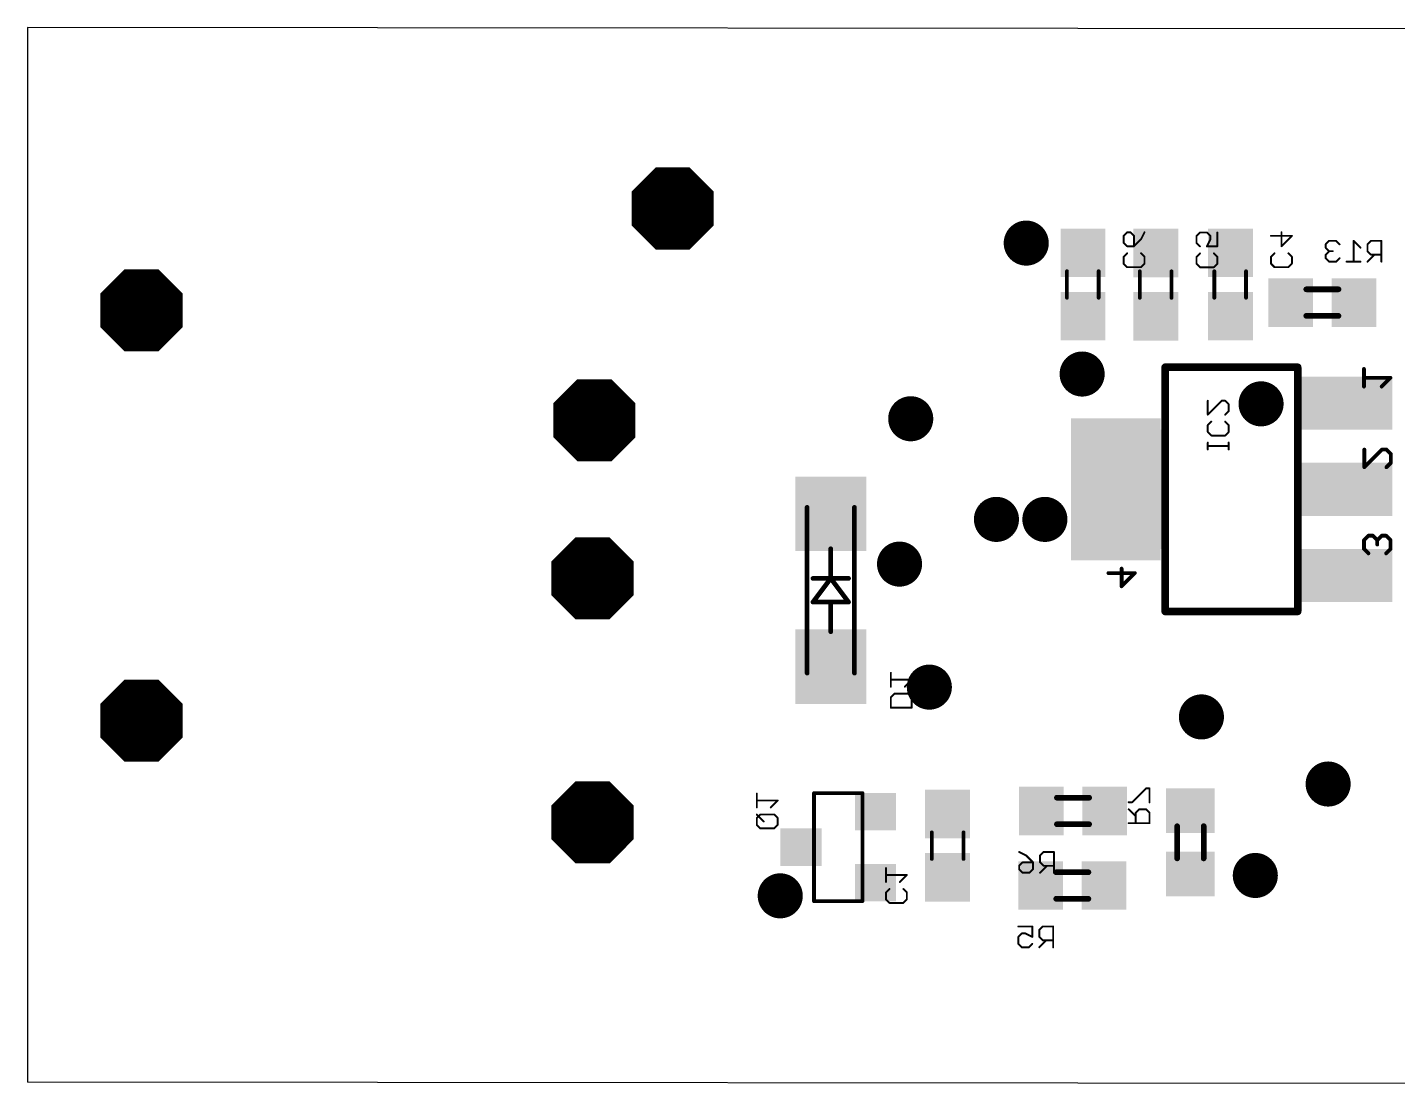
# Model space of a CAD drawing. Extents: x 0.6 to 66.7, y 0.1 to 28.5.
# Drawn here: x 0.56 to 37.32, y 0.1 to 28.46 of the extents above; entities that cross this region are included whole.
import ezdxf

# ---------------------------------------------------------------- set-up
doc = ezdxf.new("R2010")
doc.units = 0
for name, color, linetype in [('20', 7, 'CONTINUOUS'), ('22', 253, 'CONTINUOUS'), ('26', 253, 'CONTINUOUS'), ('30', 253, 'CONTINUOUS'), ('52', 253, 'CONTINUOUS')]:
    doc.layers.add(name, color=color, linetype=linetype)

# ---------------------------------------------------------------- blocks, each defined once
blk = doc.blocks.new('RECT')
blk.add_solid([(-0.5, -0.5), (0.5, -0.5), (-0.5, 0.5), (0.5, 0.5)])
blk = doc.blocks.new('OCTAGONP')
at = {"const_width": 0.5}
blk.add_lwpolyline([(-0.25, -0.1036), (-0.25, 0.1036), (-0.1036, 0.25), (0.1036, 0.25), (0.25, 0.1036), (0.25, -0.1036), (0.1036, -0.25), (-0.1036, -0.25), (-0.25, -0.1036), (-0.25, 0.1036)], dxfattribs=at)
blk = doc.blocks.new('ROUNDV')
at = {"const_width": 0.5}
blk.add_lwpolyline([(0, -0.25, 1), (0, 0.25, 1), (0, -0.25)], format="xyb", dxfattribs=at)

msp = doc.modelspace()

# ---------------------------------------------------------------- linework, layer by layer
at = {"layer": '20'}
for p, q in [((66.6573, 28.3955), (0.56, 28.46)), ((0.56, 28.46), (0.56, 0.16)), ((66.6573, 0.0955), (0.56, 0.16))]:
    msp.add_line(p, q, dxfattribs=at)
at = {"layer": '22'}
for points, const_width in [([(34.6436, 19.3431), (31.0876, 19.3431)], 0.2032), ([(31.0876, 19.3431), (31.0876, 12.7899)], 0.2032), ([(34.6436, 12.7899), (34.6436, 19.3431)], 0.2032), ([(36.4216, 18.8215), (36.4216, 19.296)], 0.1016), ([(37.1335, 19.0587), (36.4216, 19.0587)], 0.1016), ([(36.8962, 18.8215), (37.1335, 19.0587)], 0.1016), ([(36.431, 17.134), (36.431, 16.6595)], 0.1016), ([(36.431, 16.6595), (36.9056, 17.134)], 0.1016), ([(36.9056, 17.134), (37.0242, 17.134)], 0.1016), ([(37.0242, 17.134), (37.1429, 17.0154)], 0.1016), ([(37.1429, 17.0154), (37.1429, 16.7781)], 0.1016), ([(37.1429, 16.7781), (37.0242, 16.6595)], 0.1016), ([(36.5403, 14.8226), (36.4216, 14.704)], 0.1016), ([(36.4216, 14.704), (36.4216, 14.4667)], 0.1016), ([(36.6589, 14.8226), (36.5403, 14.8226)], 0.1016), ([(36.7775, 14.704), (36.6589, 14.8226)], 0.1016), ([(36.8962, 14.8226), (36.7775, 14.704)], 0.1016), ([(36.7775, 14.704), (36.7775, 14.5853)], 0.1016), ([(37.0148, 14.8226), (36.8962, 14.8226)], 0.1016), ([(37.1335, 14.704), (37.0148, 14.8226)], 0.1016), ([(37.1335, 14.4667), (37.1335, 14.704)], 0.1016), ([(22.1149, 13.6766), (22.1149, 14.4703)], 0.127), ([(36.4216, 14.4667), (36.5403, 14.3481)], 0.1016), ([(37.0148, 14.3481), (37.1335, 14.4667)], 0.1016), ([(29.9195, 13.4639), (29.9195, 13.9384)], 0.1016), ([(21.6386, 13.0416), (22.1149, 13.6766)], 0.127), ([(22.1149, 13.6766), (21.6386, 13.6766)], 0.127), ([(22.1149, 13.6766), (22.5912, 13.0416)], 0.127), ([(22.1149, 13.6766), (22.5912, 13.6766)], 0.127), ([(29.5636, 13.8198), (30.2755, 13.8198)], 0.1016), ([(30.2755, 13.8198), (29.9195, 13.4639)], 0.1016), ([(22.1149, 13.0416), (21.6386, 13.0416)], 0.127), ([(22.5912, 13.0416), (22.1149, 13.0416)], 0.127), ([(22.1149, 13.0416), (22.1149, 12.2477)], 0.127), ([(31.0876, 12.7899), (34.6436, 12.7899)], 0.2032), ([(21.6653, 7.9164), (21.6653, 7.0664)], 0.1016), ([(22.9653, 7.9164), (21.6653, 7.9164)], 0.1016), ([(22.9653, 6.1164), (22.9653, 6.8164)], 0.1016), ([(21.6653, 5.8664), (21.6653, 5.0164)], 0.1016), ([(21.6653, 5.0164), (22.9653, 5.0164)], 0.1016)]:
    msp.add_lwpolyline(points, dxfattribs=dict(at, const_width=const_width))
for points, const_width in [([(31.0876, 19.3939, 1), (31.0876, 19.2923)], 0.1016), ([(31.1384, 19.3431, 1), (31.0368, 19.3431)], 0.1016), ([(34.6944, 19.3431, 1), (34.5928, 19.3431)], 0.1016), ([(34.6436, 19.2923, 1), (34.6436, 19.3939)], 0.1016), ([(36.447, 19.296, 1), (36.3962, 19.296)], 0.0508), ([(36.4216, 19.0841, 1), (36.4216, 19.0333)], 0.0508), ([(36.3962, 18.8215, 1), (36.447, 18.8215)], 0.0508), ([(36.8782, 18.8394, 1), (36.9141, 18.8035)], 0.0508), ([(37.1514, 19.0408, 1), (37.1155, 19.0767)], 0.0508), ([(37.1335, 19.0333, 1), (37.1335, 19.0841)], 0.0508), ([(36.4564, 17.134, 1), (36.4056, 17.134)], 0.0508), ([(36.9056, 17.1594, 1), (36.9056, 17.1086)], 0.0508), ([(36.9235, 17.116, 1), (36.8876, 17.152)], 0.0508), ([(37.0422, 17.152, 1), (37.0063, 17.116)], 0.0508), ([(37.0242, 17.1086, 1), (37.0242, 17.1594)], 0.0508), ([(37.1683, 17.0154, 1), (37.1175, 17.0154)], 0.0508), ([(37.1249, 16.9974, 1), (37.1608, 17.0333)], 0.0508), ([(36.4056, 16.6595, 1), (36.4564, 16.6595)], 0.0508), ([(36.4131, 16.6774, 1), (36.449, 16.6415)], 0.0508), ([(37.0063, 16.6774, 1), (37.0422, 16.6415)], 0.0508), ([(37.1175, 16.7781, 1), (37.1683, 16.7781)], 0.0508), ([(37.1608, 16.7601, 1), (37.1249, 16.7961)], 0.0508), ([(36.447, 14.704, 1), (36.3962, 14.704)], 0.0508), ([(36.4037, 14.7219, 1), (36.4396, 14.686)], 0.0508), ([(36.5403, 14.848, 1), (36.5403, 14.7972)], 0.0508), ([(36.5582, 14.8046, 1), (36.5223, 14.8406)], 0.0508), ([(36.6769, 14.8406, 1), (36.641, 14.8046)], 0.0508), ([(36.6589, 14.7972, 1), (36.6589, 14.848)], 0.0508), ([(36.8029, 14.704, 1), (36.7521, 14.704)], 0.0508), ([(36.7596, 14.7219, 1), (36.7955, 14.686)], 0.0508), ([(36.7596, 14.686, 1), (36.7955, 14.7219)], 0.0508), ([(36.8962, 14.848, 1), (36.8962, 14.7972)], 0.0508), ([(36.9141, 14.8046, 1), (36.8782, 14.8406)], 0.0508), ([(37.0328, 14.8406, 1), (36.9969, 14.8046)], 0.0508), ([(37.0148, 14.7972, 1), (37.0148, 14.848)], 0.0508), ([(37.1589, 14.704, 1), (37.1081, 14.704)], 0.0508), ([(37.1155, 14.686, 1), (37.1514, 14.7219)], 0.0508), ([(22.1466, 14.4703, 1), (22.0831, 14.4703)], 0.0635), ([(36.4396, 14.4847, 1), (36.4037, 14.4487)], 0.0508), ([(36.3962, 14.4667, 1), (36.447, 14.4667)], 0.0508), ([(36.5223, 14.3301, 1), (36.5582, 14.366)], 0.0508), ([(36.7521, 14.5853, 1), (36.8029, 14.5853)], 0.0508), ([(36.9969, 14.366, 1), (37.0328, 14.3301)], 0.0508), ([(37.1081, 14.4667, 1), (37.1589, 14.4667)], 0.0508), ([(37.1514, 14.4487, 1), (37.1155, 14.4847)], 0.0508), ([(29.9449, 13.9384, 1), (29.8941, 13.9384)], 0.0508), ([(21.6386, 13.7083, 1), (21.6386, 13.6448)], 0.0635), ([(22.1402, 13.6956, 1), (22.0895, 13.6575)], 0.0635), ([(22.1149, 13.7083, 1), (22.1149, 13.6448)], 0.0635), ([(22.0831, 13.6766, 1), (22.1466, 13.6766)], 0.0635), ([(22.1402, 13.6575, 1), (22.0895, 13.6956)], 0.0635), ([(22.1149, 13.6448, 1), (22.1149, 13.7083)], 0.0635), ([(22.5912, 13.6448, 1), (22.5912, 13.7083)], 0.0635), ([(29.5636, 13.8452, 1), (29.5636, 13.7944)], 0.0508), ([(30.2934, 13.8018, 1), (30.2575, 13.8377)], 0.0508), ([(30.2755, 13.7944, 1), (30.2755, 13.8452)], 0.0508), ([(29.8941, 13.4639, 1), (29.9449, 13.4639)], 0.0508), ([(29.9016, 13.4818, 1), (29.9375, 13.4459)], 0.0508), ([(21.6386, 13.0733, 1), (21.6386, 13.0098)], 0.0635), ([(21.6132, 13.0606, 1), (21.6639, 13.0225)], 0.0635), ([(22.1149, 13.0733, 1), (22.1149, 13.0098)], 0.0635), ([(22.1466, 13.0416, 1), (22.0831, 13.0416)], 0.0635), ([(22.1149, 13.0098, 1), (22.1149, 13.0733)], 0.0635), ([(22.5658, 13.0225, 1), (22.6165, 13.0606)], 0.0635), ([(22.5912, 13.0098, 1), (22.5912, 13.0733)], 0.0635), ([(31.0876, 12.8407, 1), (31.0876, 12.7391)], 0.1016), ([(34.6436, 12.7391, 1), (34.6436, 12.8407)], 0.1016), ([(31.0368, 12.7899, 1), (31.1384, 12.7899)], 0.1016), ([(34.5928, 12.7899, 1), (34.6944, 12.7899)], 0.1016), ([(22.0831, 12.2477, 1), (22.1466, 12.2477)], 0.0635), ([(21.6907, 7.9164, 1), (21.6399, 7.9164)], 0.0508), ([(21.6653, 7.9418, 1), (21.6653, 7.891)], 0.0508), ([(22.9653, 7.891, 1), (22.9653, 7.9418)], 0.0508), ([(21.6399, 7.0664, 1), (21.6907, 7.0664)], 0.0508), ([(22.9907, 6.8164, 1), (22.9399, 6.8164)], 0.0508), ([(21.6907, 5.8664, 1), (21.6399, 5.8664)], 0.0508), ([(22.9399, 6.1164, 1), (22.9907, 6.1164)], 0.0508), ([(21.6653, 5.0418, 1), (21.6653, 4.991)], 0.0508), ([(21.6399, 5.0164, 1), (21.6907, 5.0164)], 0.0508), ([(22.9653, 4.991, 1), (22.9653, 5.0418)], 0.0508)]:
    msp.add_lwpolyline(points, format="xyb", dxfattribs=dict(at, const_width=const_width))
at = {"layer": '26', "const_width": 0.0508}
for points in [[(29.9733, 22.8682), (30.0665, 22.9614)], [(29.9733, 22.6818), (29.9733, 22.8682)], [(30.0665, 22.9614), (30.1597, 22.9614)], [(30.1597, 22.9614), (30.2529, 22.8682)], [(30.2529, 22.8682), (30.2529, 22.5886)], [(30.4393, 22.775), (30.2529, 22.5886)], [(30.5325, 22.9614), (30.4393, 22.775)], [(32.0213, 22.9586), (31.9281, 22.8654)], [(31.9281, 22.8654), (31.9281, 22.679)], [(32.2077, 22.9586), (32.0213, 22.9586)], [(32.3009, 22.8654), (32.2077, 22.9586)], [(32.2077, 22.5858), (32.3009, 22.7722)], [(32.3009, 22.7722), (32.3009, 22.8654)], [(32.4873, 22.9586), (32.4873, 22.5858)], [(33.9281, 22.8675), (34.4873, 22.8675)], [(34.2077, 22.5879), (34.2077, 22.9607)], [(34.4873, 22.8675), (34.2077, 22.5879)], [(30.0665, 22.5886), (29.9733, 22.6818)], [(30.2529, 22.5886), (30.0665, 22.5886)], [(31.9281, 22.679), (32.0213, 22.5858)], [(32.4873, 22.5858), (32.2077, 22.5858)], [(35.4875, 22.7347), (35.3943, 22.6415)], [(35.3943, 22.6415), (35.3943, 22.5483)], [(35.3943, 22.5483), (35.4875, 22.4551)], [(35.4875, 22.4551), (35.3943, 22.3618)], [(35.6739, 22.7347), (35.4875, 22.7347)], [(35.4875, 22.4551), (35.5807, 22.4551)], [(35.7671, 22.6415), (35.6739, 22.7347)], [(36.3284, 22.5483), (36.142, 22.7347)], [(36.142, 22.7347), (36.142, 22.1754)], [(36.6101, 22.7347), (36.5169, 22.6415)], [(36.5169, 22.6415), (36.5169, 22.4551)], [(36.5169, 22.4551), (36.6101, 22.3618)], [(36.8897, 22.7347), (36.6101, 22.7347)], [(36.8897, 22.1754), (36.8897, 22.7347)], [(29.9733, 22.3069), (30.0665, 22.4001)], [(29.9733, 22.1205), (29.9733, 22.3069)], [(30.0665, 22.0273), (29.9733, 22.1205)], [(30.4393, 22.4001), (30.5325, 22.3069)], [(30.5325, 22.1205), (30.4393, 22.0273)], [(30.5325, 22.3069), (30.5325, 22.1205)], [(31.9281, 22.3041), (32.0213, 22.3973)], [(31.9281, 22.1177), (31.9281, 22.3041)], [(32.0213, 22.0245), (31.9281, 22.1177)], [(32.3941, 22.3973), (32.4873, 22.3041)], [(32.4873, 22.1177), (32.3941, 22.0245)], [(32.4873, 22.3041), (32.4873, 22.1177)], [(33.9281, 22.3062), (34.0213, 22.3994)], [(33.9281, 22.1198), (33.9281, 22.3062)], [(34.0213, 22.0265), (33.9281, 22.1198)], [(34.3941, 22.3994), (34.4873, 22.3062)], [(34.4873, 22.1198), (34.3941, 22.0265)], [(34.4873, 22.3062), (34.4873, 22.1198)], [(35.3943, 22.3618), (35.3943, 22.2686)], [(35.3943, 22.2686), (35.4875, 22.1754)], [(35.4875, 22.1754), (35.6739, 22.1754)], [(35.6739, 22.1754), (35.7671, 22.2686)], [(36.3284, 22.1754), (35.9556, 22.1754)], [(36.7033, 22.3618), (36.5169, 22.1754)], [(36.6101, 22.3618), (36.8897, 22.3618)], [(30.4393, 22.0273), (30.0665, 22.0273)], [(32.3941, 22.0245), (32.0213, 22.0245)], [(34.3941, 22.0265), (34.0213, 22.0265)], [(32.2306, 18.4434), (32.2306, 18.0706)], [(32.2306, 18.0706), (32.6035, 18.4434)], [(32.6035, 18.4434), (32.6967, 18.4434)], [(32.6967, 18.4434), (32.7899, 18.3502)], [(32.7899, 18.1638), (32.6967, 18.0706)], [(32.7899, 18.3502), (32.7899, 18.1638)], [(32.2306, 17.7889), (32.3239, 17.8821)], [(32.2306, 17.6025), (32.2306, 17.7889)], [(32.6967, 17.8821), (32.7899, 17.7889)], [(32.7899, 17.7889), (32.7899, 17.6025)], [(32.3239, 17.5093), (32.2306, 17.6025)], [(32.2306, 17.1351), (32.2306, 17.3215)], [(32.6967, 17.5093), (32.3239, 17.5093)], [(32.7899, 17.6025), (32.6967, 17.5093)], [(32.7899, 17.1351), (32.7899, 17.3215)], [(32.2306, 17.2283), (32.7899, 17.2283)], [(23.7278, 10.7708), (23.7278, 11.1436)], [(24.287, 10.9572), (23.7278, 10.9572)], [(24.1006, 10.7708), (24.287, 10.9572)], [(23.7278, 10.4891), (23.821, 10.5823)], [(23.7278, 10.2095), (23.7278, 10.4891)], [(23.821, 10.5823), (24.1938, 10.5823)], [(24.1938, 10.5823), (24.287, 10.4891)], [(24.287, 10.4891), (24.287, 10.2095)], [(24.287, 10.2095), (23.7278, 10.2095)], [(20.1311, 7.5305), (20.1311, 7.9033)], [(20.6904, 7.7169), (20.1311, 7.7169)], [(20.5039, 7.5305), (20.6904, 7.7169)], [(30.5736, 8.0428), (30.2008, 7.6699)], [(30.6668, 8.0428), (30.5736, 8.0428)], [(30.6668, 7.6699), (30.6668, 8.0428)], [(20.2243, 7.342), (20.1311, 7.2488)], [(20.3175, 7.1556), (20.1311, 7.342)], [(20.5972, 7.342), (20.2243, 7.342)], [(20.6904, 7.2488), (20.5972, 7.342)], [(30.2008, 7.6699), (30.1076, 7.6699)], [(30.294, 7.2951), (30.1076, 7.4815)], [(30.3872, 7.4815), (30.294, 7.3883)], [(30.294, 7.3883), (30.294, 7.1086)], [(30.5736, 7.4815), (30.3872, 7.4815)], [(30.6668, 7.3883), (30.5736, 7.4815)], [(30.6668, 7.1086), (30.6668, 7.3883)], [(20.1311, 7.2488), (20.1311, 7.0624)], [(20.1311, 7.0624), (20.2243, 6.9691)], [(20.2243, 6.9691), (20.5972, 6.9691)], [(20.5972, 6.9691), (20.6904, 7.0624)], [(20.6904, 7.0624), (20.6904, 7.2488)], [(30.1076, 7.1086), (30.6668, 7.1086)], [(27.1689, 6.3379), (27.3553, 6.2447)], [(27.3553, 6.2447), (27.5417, 6.0583)], [(27.8234, 6.3379), (27.7302, 6.2447)], [(27.7302, 6.2447), (27.7302, 6.0583)], [(28.103, 6.3379), (27.8234, 6.3379)], [(28.103, 5.7786), (28.103, 6.3379)], [(23.5967, 5.5314), (23.5967, 5.9043)], [(27.1689, 5.9651), (27.2621, 6.0583)], [(27.1689, 5.8718), (27.1689, 5.9651)], [(27.2621, 5.7786), (27.1689, 5.8718)], [(27.2621, 6.0583), (27.5417, 6.0583)], [(27.5417, 5.8718), (27.4485, 5.7786)], [(27.5417, 6.0583), (27.5417, 5.8718)], [(27.7302, 6.0583), (27.8234, 5.9651)], [(27.9166, 5.9651), (27.7302, 5.7786)], [(27.8234, 5.9651), (28.103, 5.9651)], [(24.1559, 5.7179), (23.5967, 5.7179)], [(23.9695, 5.5314), (24.1559, 5.7179)], [(27.4485, 5.7786), (27.2621, 5.7786)], [(23.5967, 5.2498), (23.6899, 5.343)], [(23.5967, 5.0633), (23.5967, 5.2498)], [(24.0627, 5.343), (24.1559, 5.2498)], [(24.1559, 5.2498), (24.1559, 5.0633)], [(23.6899, 4.9701), (23.5967, 5.0633)], [(24.0627, 4.9701), (23.6899, 4.9701)], [(24.1559, 5.0633), (24.0627, 4.9701)], [(27.1489, 4.3379), (27.5217, 4.3379)], [(27.2421, 4.1515), (27.1489, 4.0583)], [(27.1489, 4.0583), (27.1489, 3.8718)], [(27.3353, 4.1515), (27.2421, 4.1515)], [(27.5217, 4.0583), (27.3353, 4.1515)], [(27.5217, 4.3379), (27.5217, 4.0583)], [(27.8034, 4.3379), (27.7102, 4.2447)], [(27.7102, 4.2447), (27.7102, 4.0583)], [(27.7102, 4.0583), (27.8034, 3.9651)], [(28.083, 4.3379), (27.8034, 4.3379)], [(28.083, 3.7786), (28.083, 4.3379)], [(27.1489, 3.8718), (27.2421, 3.7786)], [(27.2421, 3.7786), (27.4285, 3.7786)], [(27.4285, 3.7786), (27.5217, 3.8718)], [(27.8966, 3.9651), (27.7102, 3.7786)], [(27.8034, 3.9651), (28.083, 3.9651)]]:
    msp.add_lwpolyline(points, dxfattribs=at)
at = {"layer": '26', "const_width": 0.0254}
for points in [[(29.986, 22.8682, 1), (29.9606, 22.8682)], [(29.9643, 22.8772, 1), (29.9822, 22.8593)], [(30.0665, 22.9741, 1), (30.0665, 22.9487)], [(30.0754, 22.9525, 1), (30.0575, 22.9704)], [(30.1687, 22.9704, 1), (30.1507, 22.9525)], [(30.1597, 22.9487, 1), (30.1597, 22.9741)], [(30.2656, 22.8682, 1), (30.2402, 22.8682)], [(30.2439, 22.8593, 1), (30.2619, 22.8772)], [(30.4483, 22.766, 1), (30.4303, 22.784)], [(30.5439, 22.9558, 1), (30.5212, 22.9671)], [(31.9408, 22.8654, 1), (31.9154, 22.8654)], [(31.9191, 22.8744, 1), (31.937, 22.8564)], [(32.0213, 22.9713, 1), (32.0213, 22.9459)], [(32.0303, 22.9497, 1), (32.0123, 22.9676)], [(32.2167, 22.9676, 1), (32.1987, 22.9497)], [(32.2077, 22.9459, 1), (32.2077, 22.9713)], [(32.3136, 22.8654, 1), (32.2882, 22.8654)], [(32.3123, 22.7665, 1), (32.2896, 22.7779)], [(32.2919, 22.8564, 1), (32.3099, 22.8744)], [(32.5, 22.9586, 1), (32.4746, 22.9586)], [(33.9281, 22.8802, 1), (33.9281, 22.8548)], [(34.2204, 22.9607, 1), (34.195, 22.9607)], [(34.4963, 22.8585, 1), (34.4784, 22.8765)], [(34.4873, 22.8548, 1), (34.4873, 22.8802)], [(29.9822, 22.6908, 1), (29.9643, 22.6728)], [(29.9606, 22.6818, 1), (29.986, 22.6818)], [(30.0665, 22.6013, 1), (30.0665, 22.5759)], [(30.0575, 22.5796, 1), (30.0754, 22.5976)], [(30.2439, 22.5976, 1), (30.2619, 22.5796)], [(30.2402, 22.5886, 1), (30.2656, 22.5886)], [(30.2529, 22.5759, 1), (30.2529, 22.6013)], [(30.428, 22.7807, 1), (30.4507, 22.7693)], [(31.937, 22.688, 1), (31.9191, 22.67)], [(31.9154, 22.679, 1), (31.9408, 22.679)], [(32.0123, 22.5768, 1), (32.0303, 22.5948)], [(32.2077, 22.5985, 1), (32.2077, 22.5731)], [(32.1963, 22.5915, 1), (32.2191, 22.5801)], [(32.2882, 22.7722, 1), (32.3136, 22.7722)], [(32.4746, 22.5858, 1), (32.5, 22.5858)], [(32.4873, 22.5731, 1), (32.4873, 22.5985)], [(34.1987, 22.5968, 1), (34.2167, 22.5789)], [(34.195, 22.5879, 1), (34.2204, 22.5879)], [(35.407, 22.6415, 1), (35.3816, 22.6415)], [(35.3853, 22.6505, 1), (35.4032, 22.6325)], [(35.4032, 22.5572, 1), (35.3853, 22.5393)], [(35.3816, 22.5483, 1), (35.407, 22.5483)], [(35.4875, 22.7474, 1), (35.4875, 22.722)], [(35.4875, 22.4678, 1), (35.4875, 22.4424)], [(35.4965, 22.7257, 1), (35.4785, 22.7437)], [(35.4965, 22.4461, 1), (35.4785, 22.464)], [(35.4785, 22.4461, 1), (35.4965, 22.464)], [(35.5807, 22.4424, 1), (35.5807, 22.4678)], [(35.6829, 22.7437, 1), (35.6649, 22.7257)], [(35.6739, 22.722, 1), (35.6739, 22.7474)], [(35.7581, 22.6325, 1), (35.7761, 22.6505)], [(36.151, 22.7437, 1), (36.133, 22.7257)], [(36.1547, 22.7347, 1), (36.1293, 22.7347)], [(36.3194, 22.5393, 1), (36.3374, 22.5572)], [(36.5296, 22.6415, 1), (36.5042, 22.6415)], [(36.5079, 22.6505, 1), (36.5259, 22.6325)], [(36.5259, 22.464, 1), (36.5079, 22.4461)], [(36.5042, 22.4551, 1), (36.5296, 22.4551)], [(36.6101, 22.7474, 1), (36.6101, 22.722)], [(36.6191, 22.7257, 1), (36.6011, 22.7437)], [(36.9024, 22.7347, 1), (36.877, 22.7347)], [(36.8897, 22.722, 1), (36.8897, 22.7474)], [(29.986, 22.3069, 1), (29.9606, 22.3069)], [(29.9643, 22.3159, 1), (29.9822, 22.2979)], [(29.9822, 22.1295, 1), (29.9643, 22.1115)], [(29.9606, 22.1205, 1), (29.986, 22.1205)], [(30.0754, 22.3912, 1), (30.0575, 22.4091)], [(30.4483, 22.4091, 1), (30.4303, 22.3912)], [(30.5452, 22.3069, 1), (30.5198, 22.3069)], [(30.5198, 22.1205, 1), (30.5452, 22.1205)], [(30.5235, 22.2979, 1), (30.5415, 22.3159)], [(30.5415, 22.1115, 1), (30.5235, 22.1295)], [(31.9408, 22.3041, 1), (31.9154, 22.3041)], [(31.9191, 22.3131, 1), (31.937, 22.2951)], [(31.937, 22.1267, 1), (31.9191, 22.1087)], [(31.9154, 22.1177, 1), (31.9408, 22.1177)], [(32.0303, 22.3883, 1), (32.0123, 22.4063)], [(32.4031, 22.4063, 1), (32.3852, 22.3883)], [(32.5, 22.3041, 1), (32.4746, 22.3041)], [(32.4746, 22.1177, 1), (32.5, 22.1177)], [(32.4784, 22.2951, 1), (32.4963, 22.3131)], [(32.4963, 22.1087, 1), (32.4784, 22.1267)], [(33.9408, 22.3062, 1), (33.9154, 22.3062)], [(33.9191, 22.3152, 1), (33.937, 22.2972)], [(33.937, 22.1287, 1), (33.9191, 22.1108)], [(33.9154, 22.1198, 1), (33.9408, 22.1198)], [(34.0303, 22.3904, 1), (34.0123, 22.4084)], [(34.4031, 22.4084, 1), (34.3852, 22.3904)], [(34.5, 22.3062, 1), (34.4746, 22.3062)], [(34.4746, 22.1198, 1), (34.5, 22.1198)], [(34.4784, 22.2972, 1), (34.4963, 22.3152)], [(34.4963, 22.1108, 1), (34.4784, 22.1287)], [(35.407, 22.3618, 1), (35.3816, 22.3618)], [(35.3853, 22.3708, 1), (35.4032, 22.3529)], [(35.4032, 22.2776, 1), (35.3853, 22.2597)], [(35.3816, 22.2686, 1), (35.407, 22.2686)], [(35.4875, 22.1881, 1), (35.4875, 22.1627)], [(35.4785, 22.1664, 1), (35.4965, 22.1844)], [(35.6649, 22.1844, 1), (35.6829, 22.1664)], [(35.6739, 22.1627, 1), (35.6739, 22.1881)], [(35.7761, 22.2597, 1), (35.7581, 22.2776)], [(35.9556, 22.1881, 1), (35.9556, 22.1627)], [(36.1293, 22.1754, 1), (36.1547, 22.1754)], [(36.3284, 22.1627, 1), (36.3284, 22.1881)], [(36.5079, 22.1844, 1), (36.5259, 22.1664)], [(36.6101, 22.3745, 1), (36.6101, 22.3491)], [(36.6011, 22.3529, 1), (36.6191, 22.3708)], [(36.7123, 22.3529, 1), (36.6943, 22.3708)], [(36.877, 22.1754, 1), (36.9024, 22.1754)], [(36.8897, 22.3491, 1), (36.8897, 22.3745)], [(30.0665, 22.04, 1), (30.0665, 22.0146)], [(30.0575, 22.0183, 1), (30.0754, 22.0363)], [(30.4303, 22.0363, 1), (30.4483, 22.0183)], [(30.4393, 22.0146, 1), (30.4393, 22.04)], [(32.0213, 22.0372, 1), (32.0213, 22.0118)], [(32.0123, 22.0155, 1), (32.0303, 22.0335)], [(32.3852, 22.0335, 1), (32.4031, 22.0155)], [(32.3941, 22.0118, 1), (32.3941, 22.0372)], [(34.0213, 22.0392, 1), (34.0213, 22.0138)], [(34.0123, 22.0176, 1), (34.0303, 22.0355)], [(34.3852, 22.0355, 1), (34.4031, 22.0176)], [(34.3941, 22.0138, 1), (34.3941, 22.0392)], [(32.2433, 18.4434, 1), (32.2179, 18.4434)], [(32.6035, 18.4561, 1), (32.6035, 18.4307)], [(32.6125, 18.4344, 1), (32.5945, 18.4524)], [(32.7057, 18.4524, 1), (32.6877, 18.4344)], [(32.6967, 18.4307, 1), (32.6967, 18.4561)], [(32.2179, 18.0706, 1), (32.2433, 18.0706)], [(32.2217, 18.0796, 1), (32.2396, 18.0616)], [(32.6877, 18.0796, 1), (32.7057, 18.0616)], [(32.8026, 18.3502, 1), (32.7772, 18.3502)], [(32.7772, 18.1638, 1), (32.8026, 18.1638)], [(32.7809, 18.3412, 1), (32.7989, 18.3592)], [(32.7989, 18.1548, 1), (32.7809, 18.1728)], [(32.2433, 17.7889, 1), (32.2179, 17.7889)], [(32.2217, 17.7979, 1), (32.2396, 17.7799)], [(32.3328, 17.8731, 1), (32.3149, 17.8911)], [(32.7057, 17.8911, 1), (32.6877, 17.8731)], [(32.8026, 17.7889, 1), (32.7772, 17.7889)], [(32.7809, 17.7799, 1), (32.7989, 17.7979)], [(32.2179, 17.6025, 1), (32.2433, 17.6025)], [(32.2433, 17.3215, 1), (32.2179, 17.3215)], [(32.2396, 17.6115, 1), (32.2217, 17.5935)], [(32.3239, 17.522, 1), (32.3239, 17.4966)], [(32.3149, 17.5003, 1), (32.3328, 17.5182)], [(32.6877, 17.5182, 1), (32.7057, 17.5003)], [(32.6967, 17.4966, 1), (32.6967, 17.522)], [(32.7772, 17.6025, 1), (32.8026, 17.6025)], [(32.8026, 17.3215, 1), (32.7772, 17.3215)], [(32.7989, 17.5935, 1), (32.7809, 17.6115)], [(32.2306, 17.241, 1), (32.2306, 17.2156)], [(32.2179, 17.1351, 1), (32.2433, 17.1351)], [(32.7772, 17.1351, 1), (32.8026, 17.1351)], [(32.7899, 17.2156, 1), (32.7899, 17.241)], [(23.7404, 11.1436, 1), (23.7151, 11.1436)], [(23.7278, 10.9699, 1), (23.7278, 10.9445)], [(23.7151, 10.7708, 1), (23.7404, 10.7708)], [(24.0916, 10.7797, 1), (24.1096, 10.7618)], [(24.296, 10.9482, 1), (24.278, 10.9662)], [(24.287, 10.9445, 1), (24.287, 10.9699)], [(23.7404, 10.4891, 1), (23.7151, 10.4891)], [(23.7188, 10.4981, 1), (23.7367, 10.4801)], [(23.821, 10.595, 1), (23.821, 10.5696)], [(23.8299, 10.5733, 1), (23.812, 10.5913)], [(24.2028, 10.5913, 1), (24.1848, 10.5733)], [(24.1938, 10.5696, 1), (24.1938, 10.595)], [(24.2997, 10.4891, 1), (24.2743, 10.4891)], [(24.278, 10.4801, 1), (24.296, 10.4981)], [(23.7278, 10.2222, 1), (23.7278, 10.1967)], [(23.7151, 10.2095, 1), (23.7404, 10.2095)], [(24.2743, 10.2095, 1), (24.2997, 10.2095)], [(24.287, 10.1967, 1), (24.287, 10.2222)], [(20.1438, 7.9033, 1), (20.1184, 7.9033)], [(20.1311, 7.7296, 1), (20.1311, 7.7042)], [(20.6994, 7.7079, 1), (20.6814, 7.7259)], [(20.6904, 7.7042, 1), (20.6904, 7.7296)], [(30.5736, 8.0555, 1), (30.5736, 8.0301)], [(30.5826, 8.0338, 1), (30.5646, 8.0518)], [(30.6795, 8.0428, 1), (30.6541, 8.0428)], [(30.6668, 8.0301, 1), (30.6668, 8.0555)], [(20.1184, 7.5305, 1), (20.1438, 7.5305)], [(20.1401, 7.351, 1), (20.1221, 7.333)], [(20.2243, 7.3547, 1), (20.2243, 7.3293)], [(20.2333, 7.333, 1), (20.2153, 7.351)], [(20.495, 7.5394, 1), (20.5129, 7.5215)], [(20.6061, 7.351, 1), (20.5882, 7.333)], [(20.5972, 7.3293, 1), (20.5972, 7.3547)], [(30.1076, 7.6826, 1), (30.1076, 7.6572)], [(30.1165, 7.4905, 1), (30.0986, 7.4725)], [(30.1918, 7.6789, 1), (30.2098, 7.661)], [(30.2008, 7.6572, 1), (30.2008, 7.6826)], [(30.3067, 7.3883, 1), (30.2813, 7.3883)], [(30.285, 7.3972, 1), (30.303, 7.3793)], [(30.3872, 7.4942, 1), (30.3872, 7.4688)], [(30.3962, 7.4725, 1), (30.3782, 7.4905)], [(30.5826, 7.4905, 1), (30.5646, 7.4725)], [(30.5736, 7.4688, 1), (30.5736, 7.4942)], [(30.6541, 7.6699, 1), (30.6795, 7.6699)], [(30.6795, 7.3883, 1), (30.6541, 7.3883)], [(30.6579, 7.3793, 1), (30.6758, 7.3972)], [(20.1438, 7.2488, 1), (20.1184, 7.2488)], [(20.1221, 7.2578, 1), (20.1401, 7.2398)], [(20.1401, 7.0713, 1), (20.1221, 7.0534)], [(20.1184, 7.0624, 1), (20.1438, 7.0624)], [(20.2243, 6.9818, 1), (20.2243, 6.9564)], [(20.2153, 6.9602, 1), (20.2333, 6.9781)], [(20.3085, 7.1466, 1), (20.3265, 7.1645)], [(20.5882, 6.9781, 1), (20.6061, 6.9602)], [(20.5972, 6.9564, 1), (20.5972, 6.9818)], [(20.7031, 7.2488, 1), (20.6777, 7.2488)], [(20.6777, 7.0624, 1), (20.7031, 7.0624)], [(20.6814, 7.2398, 1), (20.6994, 7.2578)], [(20.6994, 7.0534, 1), (20.6814, 7.0713)], [(30.1076, 7.1213, 1), (30.1076, 7.0959)], [(30.2813, 7.1086, 1), (30.3067, 7.1086)], [(30.285, 7.2861, 1), (30.303, 7.304)], [(30.6541, 7.1086, 1), (30.6795, 7.1086)], [(30.6668, 7.0959, 1), (30.6668, 7.1213)], [(27.1746, 6.3493, 1), (27.1632, 6.3265)], [(27.3643, 6.2537, 1), (27.3463, 6.2357)], [(27.3496, 6.2333, 1), (27.361, 6.2561)], [(27.7429, 6.2447, 1), (27.7175, 6.2447)], [(27.7212, 6.2537, 1), (27.7392, 6.2357)], [(27.8234, 6.3506, 1), (27.8234, 6.3252)], [(27.8324, 6.3289, 1), (27.8144, 6.3469)], [(28.1157, 6.3379, 1), (28.0903, 6.3379)], [(28.103, 6.3252, 1), (28.103, 6.3506)], [(23.6094, 5.9043, 1), (23.584, 5.9043)], [(27.1816, 5.9651, 1), (27.1562, 5.9651)], [(27.1599, 5.974, 1), (27.1779, 5.9561)], [(27.1779, 5.8808, 1), (27.1599, 5.8629)], [(27.1562, 5.8718, 1), (27.1816, 5.8718)], [(27.2621, 6.071, 1), (27.2621, 6.0456)], [(27.2711, 6.0493, 1), (27.2531, 6.0672)], [(27.5544, 6.0583, 1), (27.529, 6.0583)], [(27.529, 5.8718, 1), (27.5544, 5.8718)], [(27.5327, 6.0493, 1), (27.5507, 6.0672)], [(27.5507, 5.8629, 1), (27.5327, 5.8808)], [(27.5417, 6.0456, 1), (27.5417, 6.071)], [(27.7392, 6.0672, 1), (27.7212, 6.0493)], [(27.7175, 6.0583, 1), (27.7429, 6.0583)], [(27.8234, 5.9778, 1), (27.8234, 5.9524)], [(27.8144, 5.9561, 1), (27.8324, 5.974)], [(27.9256, 5.9561, 1), (27.9076, 5.974)], [(28.103, 5.9524, 1), (28.103, 5.9778)], [(23.5967, 5.7306, 1), (23.5967, 5.7052)], [(23.584, 5.5314, 1), (23.6094, 5.5314)], [(23.9605, 5.5404, 1), (23.9785, 5.5225)], [(24.1649, 5.7089, 1), (24.147, 5.7268)], [(24.1559, 5.7052, 1), (24.1559, 5.7306)], [(27.2621, 5.7913, 1), (27.2621, 5.7659)], [(27.2531, 5.7697, 1), (27.2711, 5.7876)], [(27.4395, 5.7876, 1), (27.4575, 5.7697)], [(27.4485, 5.7659, 1), (27.4485, 5.7913)], [(27.7212, 5.7876, 1), (27.7392, 5.7697)], [(28.0903, 5.7786, 1), (28.1157, 5.7786)], [(23.6094, 5.2498, 1), (23.584, 5.2498)], [(23.5877, 5.2588, 1), (23.6056, 5.2408)], [(23.6988, 5.334, 1), (23.6809, 5.352)], [(24.0717, 5.352, 1), (24.0537, 5.334)], [(24.1686, 5.2498, 1), (24.1432, 5.2498)], [(24.147, 5.2408, 1), (24.1649, 5.2588)], [(23.6056, 5.0723, 1), (23.5877, 5.0544)], [(23.584, 5.0633, 1), (23.6094, 5.0633)], [(23.6899, 4.9828, 1), (23.6899, 4.9574)], [(23.6809, 4.9612, 1), (23.6988, 4.9791)], [(24.0537, 4.9791, 1), (24.0717, 4.9612)], [(24.0627, 4.9574, 1), (24.0627, 4.9828)], [(24.1432, 5.0633, 1), (24.1686, 5.0633)], [(24.1649, 5.0544, 1), (24.147, 5.0723)], [(27.1489, 4.3506, 1), (27.1489, 4.3252)], [(27.1616, 4.0583, 1), (27.1362, 4.0583)], [(27.1399, 4.0672, 1), (27.1579, 4.0493)], [(27.2421, 4.1642, 1), (27.2421, 4.1388)], [(27.2511, 4.1425, 1), (27.2331, 4.1605)], [(27.341, 4.1628, 1), (27.3296, 4.1401)], [(27.3353, 4.1388, 1), (27.3353, 4.1642)], [(27.5344, 4.3379, 1), (27.509, 4.3379)], [(27.509, 4.0583, 1), (27.5344, 4.0583)], [(27.516, 4.0469, 1), (27.5274, 4.0696)], [(27.5217, 4.3252, 1), (27.5217, 4.3506)], [(27.7229, 4.2447, 1), (27.6975, 4.2447)], [(27.7012, 4.2537, 1), (27.7192, 4.2357)], [(27.7192, 4.0672, 1), (27.7012, 4.0493)], [(27.6975, 4.0583, 1), (27.7229, 4.0583)], [(27.8034, 4.3506, 1), (27.8034, 4.3252)], [(27.8124, 4.3289, 1), (27.7944, 4.3469)], [(28.0957, 4.3379, 1), (28.0703, 4.3379)], [(28.083, 4.3252, 1), (28.083, 4.3506)], [(27.1579, 3.8808, 1), (27.1399, 3.8629)], [(27.1362, 3.8718, 1), (27.1616, 3.8718)], [(27.2421, 3.7913, 1), (27.2421, 3.7659)], [(27.2331, 3.7697, 1), (27.2511, 3.7876)], [(27.4195, 3.7876, 1), (27.4375, 3.7697)], [(27.4285, 3.7659, 1), (27.4285, 3.7913)], [(27.5307, 3.8629, 1), (27.5127, 3.8808)], [(27.7012, 3.7876, 1), (27.7192, 3.7697)], [(27.8034, 3.9778, 1), (27.8034, 3.9524)], [(27.7944, 3.9561, 1), (27.8124, 3.974)], [(27.9056, 3.9561, 1), (27.8876, 3.974)], [(28.0703, 3.7786, 1), (28.0957, 3.7786)], [(28.083, 3.9524, 1), (28.083, 3.9778)]]:
    msp.add_lwpolyline(points, format="xyb", dxfattribs=at)
at = {"layer": '52'}
for points, const_width in [([(28.4514, 21.9189), (28.4514, 21.2069)], 0.1016), ([(29.3024, 21.9189), (29.3024, 21.2069)], 0.1016), ([(30.4062, 21.9161), (30.4062, 21.2041)], 0.1016), ([(31.2572, 21.9161), (31.2572, 21.2041)], 0.1016), ([(32.4062, 21.9181), (32.4062, 21.2061)], 0.1016), ([(33.2572, 21.9181), (33.2572, 21.2061)], 0.1016), ([(34.8736, 21.4325), (35.7376, 21.4325)], 0.1524), ([(35.7376, 20.7205), (34.8736, 20.7205)], 0.1524), ([(21.4799, 11.1365), (21.4799, 15.5816)], 0.127), ([(22.7499, 11.1365), (22.7499, 15.5816)], 0.127), ([(22.9653, 6.8164), (22.9653, 7.9164)], 0.1016), ([(28.1833, 7.7924), (29.0473, 7.7924)], 0.1524), ([(21.6653, 7.0664), (21.6653, 5.8664)], 0.1016), ([(29.0473, 7.0804), (28.1833, 7.0804)], 0.1524), ([(31.4093, 6.1644), (31.4093, 7.0284)], 0.1524), ([(32.1213, 7.0284), (32.1213, 6.1644)], 0.1524), ([(24.8263, 6.1504), (24.8263, 6.8624)], 0.1016), ([(25.6773, 6.1504), (25.6773, 6.8624)], 0.1016), ([(22.9653, 5.0164), (22.9653, 6.1164)], 0.1016), ([(28.1633, 5.7924), (29.0273, 5.7924)], 0.1524), ([(29.0273, 5.0804), (28.1633, 5.0804)], 0.1524)]:
    msp.add_lwpolyline(points, dxfattribs=dict(at, const_width=const_width))
for points, const_width in [([(28.4768, 21.9189, 1), (28.426, 21.9189)], 0.0508), ([(29.3278, 21.9189, 1), (29.277, 21.9189)], 0.0508), ([(30.4316, 21.9161, 1), (30.3808, 21.9161)], 0.0508), ([(31.2826, 21.9161, 1), (31.2318, 21.9161)], 0.0508), ([(32.4316, 21.9181, 1), (32.3808, 21.9181)], 0.0508), ([(33.2826, 21.9181, 1), (33.2318, 21.9181)], 0.0508), ([(34.8736, 21.4706, 1), (34.8736, 21.3944)], 0.0762), ([(35.7376, 21.3944, 1), (35.7376, 21.4706)], 0.0762), ([(28.426, 21.2069, 1), (28.4768, 21.2069)], 0.0508), ([(29.277, 21.2069, 1), (29.3278, 21.2069)], 0.0508), ([(30.3808, 21.2041, 1), (30.4316, 21.2041)], 0.0508), ([(31.2318, 21.2041, 1), (31.2826, 21.2041)], 0.0508), ([(32.3808, 21.2061, 1), (32.4316, 21.2061)], 0.0508), ([(33.2318, 21.2061, 1), (33.2826, 21.2061)], 0.0508), ([(34.8736, 20.7586, 1), (34.8736, 20.6824)], 0.0762), ([(35.7376, 20.6824, 1), (35.7376, 20.7586)], 0.0762), ([(21.5116, 15.5816, 1), (21.4481, 15.5816)], 0.0635), ([(22.7816, 15.5816, 1), (22.7181, 15.5816)], 0.0635), ([(21.4481, 11.1365, 1), (21.5116, 11.1365)], 0.0635), ([(22.7181, 11.1365, 1), (22.7816, 11.1365)], 0.0635), ([(22.9907, 7.9164, 1), (22.9399, 7.9164)], 0.0508), ([(28.1833, 7.8305, 1), (28.1833, 7.7543)], 0.0762), ([(29.0473, 7.7543, 1), (29.0473, 7.8305)], 0.0762), ([(21.6907, 7.0664, 1), (21.6399, 7.0664)], 0.0508), ([(28.1833, 7.1185, 1), (28.1833, 7.0423)], 0.0762), ([(29.0473, 7.0423, 1), (29.0473, 7.1185)], 0.0762), ([(31.4474, 7.0284, 1), (31.3712, 7.0284)], 0.0762), ([(32.1594, 7.0284, 1), (32.0832, 7.0284)], 0.0762), ([(22.9399, 6.8164, 1), (22.9907, 6.8164)], 0.0508), ([(24.8517, 6.8624, 1), (24.8009, 6.8624)], 0.0508), ([(25.7027, 6.8624, 1), (25.6519, 6.8624)], 0.0508), ([(21.6399, 5.8664, 1), (21.6907, 5.8664)], 0.0508), ([(22.9907, 6.1164, 1), (22.9399, 6.1164)], 0.0508), ([(24.8009, 6.1504, 1), (24.8517, 6.1504)], 0.0508), ([(25.6519, 6.1504, 1), (25.7027, 6.1504)], 0.0508), ([(31.3712, 6.1644, 1), (31.4474, 6.1644)], 0.0762), ([(32.0832, 6.1644, 1), (32.1594, 6.1644)], 0.0762), ([(28.1633, 5.8305, 1), (28.1633, 5.7543)], 0.0762), ([(29.0273, 5.7543, 1), (29.0273, 5.8305)], 0.0762), ([(28.1633, 5.1185, 1), (28.1633, 5.0423)], 0.0762), ([(29.0273, 5.0423, 1), (29.0273, 5.1185)], 0.0762), ([(22.9399, 5.0164, 1), (22.9907, 5.0164)], 0.0508)]:
    msp.add_lwpolyline(points, format="xyb", dxfattribs=dict(at, const_width=const_width))

# ---------------------------------------------------------------- block references
at = {"layer": '30'}
for name, p, xscale, yscale, rotation in [('OCTAGONP', (17.8727, 23.6), 2.2032, 2.2032, 180), ('RECT', (28.8834, 22.4129), 1.3032, 1.2032, 270), ('RECT', (30.8382, 22.4101), 1.3032, 1.2032, 270), ('RECT', (32.8382, 22.4121), 1.3032, 1.2032, 270), ('OCTAGONP', (3.6227, 20.87), 2.2032, 2.2032, 180), ('RECT', (34.4556, 21.0765), 1.2032, 1.3032, 180), ('RECT', (36.1556, 21.0765), 1.2032, 1.3032, 180), ('RECT', (28.8834, 20.7129), 1.3032, 1.2032, 270), ('RECT', (30.8382, 20.7101), 1.3032, 1.2032, 270), ('RECT', (32.8382, 20.7121), 1.3032, 1.2032, 270), ('OCTAGONP', (15.7727, 17.92), 2.2032, 2.2032, 180), ('RECT', (35.9644, 18.3779), 1.4224, 2.4384, 270), ('RECT', (29.7666, 16.0665), 3.8032, 2.4032, 270), ('RECT', (35.9644, 16.0665), 1.4224, 2.4384, 270), ('RECT', (22.1149, 15.4091), 2.0032, 1.9032, 90), ('OCTAGONP', (15.7227, 13.68), 2.2032, 2.2032, 180), ('RECT', (35.9644, 13.7551), 1.4224, 2.4384, 270), ('RECT', (22.1149, 11.3091), 2.0032, 1.9032, 90), ('OCTAGONP', (3.6227, 9.86), 2.2032, 2.2032, 180), ('OCTAGONP', (15.7227, 7.13), 2.2032, 2.2032, 180), ('RECT', (23.3153, 7.4164), 1.0032, 1.1032, 270), ('RECT', (25.2453, 7.3564), 1.3032, 1.2032, 90), ('RECT', (31.7653, 7.4464), 1.2032, 1.3032, 270), ('RECT', (21.3153, 6.4664), 1.0032, 1.1032, 270), ('RECT', (25.2453, 5.6564), 1.3032, 1.2032, 90), ('RECT', (31.7653, 5.7464), 1.2032, 1.3032, 270), ('RECT', (23.3153, 5.5164), 1.0032, 1.1032, 270)]:
    msp.add_blockref(name, p, dxfattribs=dict(at, xscale=xscale, yscale=yscale, rotation=rotation))
for name, p, xscale, yscale in [('ROUNDV', (27.36, 22.6731), 1.2096, 1.2096), ('ROUNDV', (28.86, 19.16), 1.2096, 1.2096), ('ROUNDV', (33.66, 18.36), 1.2096, 1.2096), ('ROUNDV', (24.26, 17.96), 1.2096, 1.2096), ('ROUNDV', (26.56, 15.26), 1.2096, 1.2096), ('ROUNDV', (27.86, 15.26), 1.2096, 1.2096), ('ROUNDV', (23.96, 14.06), 1.2096, 1.2096), ('ROUNDV', (24.76, 10.76), 1.2096, 1.2096), ('ROUNDV', (32.06, 9.96), 1.2096, 1.2096), ('ROUNDV', (35.46, 8.16), 1.2096, 1.2096), ('RECT', (27.7653, 7.4364), 1.2032, 1.3032), ('RECT', (29.4653, 7.4364), 1.2032, 1.3032), ('ROUNDV', (33.5062, 5.7062), 1.2096, 1.2096), ('RECT', (27.7453, 5.4364), 1.2032, 1.3032), ('RECT', (29.4453, 5.4364), 1.2032, 1.3032), ('ROUNDV', (20.76, 5.16), 1.2096, 1.2096)]:
    msp.add_blockref(name, p, dxfattribs=dict(at, xscale=xscale, yscale=yscale))
at = {"layer": '52'}
for p, xscale, yscale, rotation in [((28.8783, 22.151), 0.5001, 0.95, 270), ((30.8331, 22.1482), 0.5001, 0.95, 270), ((32.8331, 22.1503), 0.5001, 0.95, 270), ((34.6706, 21.0765), 0.4064, 0.8636, 180), ((35.9406, 21.0765), 0.4064, 0.8636, 180), ((28.8783, 20.9826), 0.5001, 0.95, 270), ((30.8331, 20.9798), 0.5001, 0.95, 270), ((32.8331, 20.9819), 0.5001, 0.95, 270), ((35.5961, 18.3779), 0.8636, 1.8542, 270), ((35.5961, 18.3779), 0.8636, 1.8542, 270), ((30.1351, 16.0665), 3.2004, 1.8542, 270), ((30.1351, 16.0665), 3.2004, 1.8542, 270), ((35.5961, 16.0665), 0.8636, 1.8542, 270), ((35.5961, 16.0665), 0.8636, 1.8542, 270), ((22.1149, 15.3435), 0.7938, 1.27, 90), ((35.5961, 13.7551), 0.8636, 1.8542, 270), ((35.5961, 13.7551), 0.8636, 1.8542, 270), ((22.1149, 11.3747), 0.7938, 1.27, 90), ((23.2653, 7.4164), 0.54, 0.6, 270), ((31.7653, 7.2314), 0.4064, 0.8636, 270), ((25.2504, 7.0866), 0.5001, 0.95, 90), ((21.3603, 6.4664), 0.54, 0.59, 270), ((25.2504, 5.9182), 0.5001, 0.95, 90), ((31.7653, 5.9614), 0.4064, 0.8636, 270), ((23.2603, 5.5164), 0.54, 0.61, 270)]:
    msp.add_blockref('RECT', p, dxfattribs=dict(at, xscale=xscale, yscale=yscale, rotation=rotation))
at = {"layer": '52', "xscale": 0.4064, "yscale": 0.8636}
for p in [(27.9803, 7.4364), (29.2503, 7.4364), (27.9603, 5.4364), (29.2303, 5.4364)]:
    msp.add_blockref('RECT', p, dxfattribs=at)

doc.saveas('drawing.dxf')
